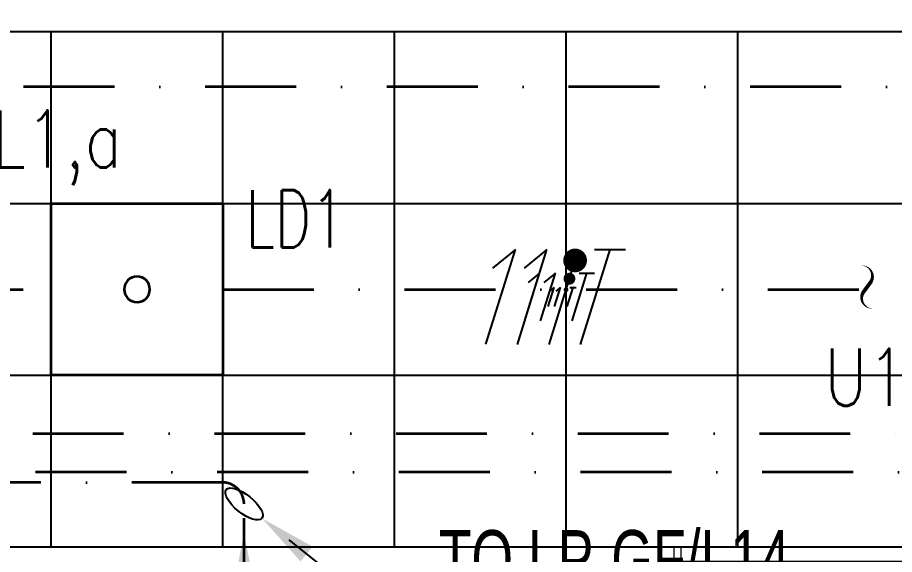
# Model space of a CAD drawing. Header units: inches. Extents: x -12418 to 183584, y -29325 to 19878.
# Drawn here: x 37900 to 40966, y -2774 to -897 of the extents above; entities that cross this region are included whole.
import ezdxf
from ezdxf import colors
from ezdxf.entities.mleader import LeaderData, LeaderLine
from ezdxf.enums import TextEntityAlignment as Align
from ezdxf.math import Vec2, Vec3

# ---------------------------------------------------------------- set-up
doc = ezdxf.new("R2010")
doc.units = ezdxf.units.IN
doc.header["$LTSCALE"] = 25
doc.header["$MEASUREMENT"] = 0
doc.linetypes.add('DASHDOT', pattern=[25.4, 12.7, -6.35, 0, -6.35])
doc.layers.get('0').update_dxf_attribs({"color": 8})
for name, color, linetype, lineweight in [('00-Ground Floor$0$Aluminum', 251, 'Continuous', 5), ('00-Ground Floor$0$Walls', 251, 'Continuous', 5), ('E-LITE-CIRC', 6, 'Continuous', 25), ('E-LITE-CIRC-NUMB', 6, 'Continuous', 25), ('E-LITE-CLNG', 150, 'Continuous', 35), ('E-LITE-CLNG-CNDT', 6, 'DASHDOT', 35), ('E-LITE-CLNG-CNDT @ 100', 6, 'DASHDOT', 35), ('E-LITE-CTRL', 6, 'Continuous', 25), ('E-LITE-IDEN', 6, 'Continuous', 25), ('E-LITE-TEXT', 6, 'Continuous', 25), ('E-POWR-WIRE', 6, 'Continuous', 25), ('E-POWR-WIRE @ 100', 6, 'Continuous', 25), ('E-POWR-WIRE @ 20', 6, 'Continuous', 25), ('E-POWR-WIRE @ 50', 6, 'Continuous', 25)]:
    doc.layers.add(name, color=color, linetype=linetype, lineweight=lineweight)
doc.layers.add('00-Ground Floor$0$False Ceiling', color=251, linetype='Continuous')
doc.layers.add('E-LIGHTING CONDUIT', color=6, linetype='Continuous')
doc.styles.add('DC_Elc_Romans', font='elc_romans.shx', dxfattribs={"width": 0.7})
doc.styles.add('DC_Simplex', font='SIMPLEX.shx', dxfattribs={"width": 0.7})

# ---------------------------------------------------------------- blocks, each defined once
blk = doc.blocks.new('00-Ground Floor$0$A$C37be4daf')
at = {"layer": '00-Ground Floor$0$Aluminum'}
for p, q in [((1416, 598.2), (216, 598.2)), ((241, 498.2), (241, 598.2)), ((291, 548.2), (291, 598.2)), ((1341, 548.2), (1341, 598.2)), ((1391, 498.2), (1391, 598.2)), ((291, 573.2), (1341, 573.2)), ((1391, 548.2), (241, 548.2)), ((1416, 498.2), (216, 498.2))]:
    blk.add_line(p, q, dxfattribs=at)
at = {"layer": '00-Ground Floor$0$Walls'}
for p, q in [((216, 498.2), (216, 598.2)), ((1416, 498.2), (1416, 598.2))]:
    blk.add_line(p, q, dxfattribs=at)
blk = doc.blocks.new('00-Ground Floor$0$A$Ce9e1c4c3')
at = {"layer": '00-Ground Floor$0$False Ceiling', "color": 254, "linetype": 'Continuous'}
for p, q in [((-51182.1, -947.4, 0), (-87736.7, -947.4, 0)), ((-61982.1, -2747.4), (-61982.1, -947.4)), ((-61382.1, -2747.4), (-61382.1, -947.4)), ((-60782.1, -2747.4), (-60782.1, -947.4)), ((-60182.1, -2747.4), (-60182.1, -947.4)), ((-59582.1, -2747.4), (-59582.1, -947.4)), ((-87736.7, -1547.4), (-51182.1, -1547.4)), ((-87736.7, -2147.4), (-51182.1, -2147.4)), ((-87736.7, -2747.4, 0), (-51182.1, -2747.4, 0))]:
    blk.add_line(p, q, dxfattribs=at)
blk = doc.blocks.new('00-Ground Floor')
at = {"layer": '00-Ground Floor$0$Walls'}
for p, q in [((17732.9, -947.4, 0), (43417.9, -947.4, 0)), ((37849.5, -2747.4, 0), (49047.9, -2747.4, 0))]:
    blk.add_line(p, q, dxfattribs=at)
at = {"rotation": 180}
blk.add_blockref('00-Ground Floor$0$A$C37be4daf', (41610.2, -2249.2, 0), dxfattribs=at)
at = {"layer": '00-Ground Floor$0$False Ceiling', "color": 254}
blk.add_blockref('00-Ground Floor$0$A$Ce9e1c4c3', (100000, 0), dxfattribs=at)
blk = doc.blocks.new('CD-CUT')
at = {"linetype": 'Continuous'}
blk.add_lwpolyline([(-30.4, 100, 0, 1.75, 0), (-13.9, 97.3, 1.75, 17.5, -0.545095), (15.4, 21.1, 17.5, 17.5, 0), (-15.4, -21.1, 17.5, 1.75, 0.545095), (13.9, -97.3, 1.75, 0, 0), (30.4, -100, 0, 0, 0)], format="xyseb", dxfattribs=at)
blk = doc.blocks.new('*U59')
blk.add_lwpolyline([(-300, 300), (-300, -300), (300, -300), (300, 300)], close=True)
blk.add_circle((0, 0), 45)
at = {"layer": 'E-LITE-CIRC-NUMB', "style": 'DC_Simplex', "width": 0.7, "flags": 8}
blk.add_attdef('CIRCUIT', text='', height=200, rotation=0, dxfattribs=at).set_placement((-473.9, 300), align=Align.RIGHT)
at = {"layer": 'E-LITE-CTRL', "style": 'DC_Simplex', "width": 0.7, "flags": 8}
blk.add_attdef('CONTROL', (1118.9, -935), '', height=200, rotation=360, dxfattribs=at)
at = {"layer": 'E-LITE-IDEN', "style": 'DC_Simplex', "width": 0.7, "flags": 8}
blk.add_attdef('TYPE', (-380, 146.8), '', height=200, rotation=360, dxfattribs=at)
blk = doc.blocks.new('*U54')
blk.add_hatch(color=256).paths.add_polyline_path([(-0.287, 0), (0, -1.5), (0.287, 0)])
blk = doc.blocks.new('DC_Arrow-ArrowEllipse')
at = {"color": 0}
blk.add_ellipse((0, 0), major_axis=(0.4, 0), ratio=0.4, dxfattribs=at)
at = {"color": 0, "ltscale": 0.5}
blk.add_solid([(-1.4, 0.167), (-0.4, 0), (-1.4, -0.167)], dxfattribs=at)
blk = doc.blocks.new('*U81')
for p, q in [((-2.719, -1.655), (-1.689, 1.665)), ((-1.689, 1.665), (-2.491, 1.006)), ((-1.617, -1.658), (-0.587, 1.663)), ((-0.587, 1.663), (-1.389, 1.004)), ((-0.515, -1.66), (0.515, 1.66)), ((0.587, -1.663), (1.617, 1.658)), ((1.078, 1.659), (2.157, 1.657))]:
    blk.add_line(p, q)
at = {"const_width": 0.414}
blk.add_lwpolyline([(0.19, 1.278, 1), (0.604, 1.277, 1)], format="xyb", close=True, dxfattribs=at)
blk = doc.blocks.new('*U1169')
at = {"layer": 'E-POWR-WIRE @ 100', "xscale": 100, "yscale": 100, "zscale": 100}
blk.add_blockref('*U81', (39809.7, -1874.1), dxfattribs=at)
at = {"layer": 'E-POWR-WIRE @ 20', "xscale": 20, "yscale": 20, "zscale": 20}
blk.add_blockref('*U81', (39809.7, -1874.1), dxfattribs=at)
at = {"layer": 'E-POWR-WIRE @ 50', "xscale": 50, "yscale": 50, "zscale": 50}
blk.add_blockref('*U81', (39809.7, -1874.1), dxfattribs=at)

msp = doc.modelspace()

# ---------------------------------------------------------------- linework, layer by layer
at = {"layer": 'E-LITE-CLNG-CNDT'}
msp.add_lwpolyline([(45300, 0), (45300, -1064.2, -0.414214), (45225, -1139.2), (19434.9, -1139.2, 0.414214), (19359.9, -1214.2), (19359.9, -2847.4)], format="xyb", dxfattribs=at)
for points in [[(37602.9, -1847.4), (38017.9, -1847.4)], [(38617.9, -1847.4), (40864.2, -1847.4)]]:
    msp.add_lwpolyline(points, dxfattribs=at)
at = {"layer": 'E-LITE-CLNG-CNDT', "color": 1}
msp.add_lwpolyline([(37117.9, -2022.4), (37228.5, -2170.4, -0.161846), (37243.5, -2215.3), (37243.5, -2276.8), (37243.5, -2276.8, 0.414214), (37318.5, -2351.8), (41127.6, -2351.8, 0.236512), (41187.7, -2321.7), (41317.9, -2147.4)], format="xyb", dxfattribs=at)
at = {"layer": 'E-LITE-CLNG-CNDT', "elevation": 0}
for points in [[(44016.8, -9600), (44016.8, -9412.3, 0.414214), (43941.8, -9337.3), (41606, -9337.3, -0.414214), (41531, -9262.3), (41531, -2561.2, 0.414214), (41456, -2486.2), (22529, -2486.2)], [(38692.1, -3600), (38692.1, -2597.5, 0.414214), (38617.1, -2522.5), (22535.8, -2522.5)]]:
    msp.add_lwpolyline(points, format="xyb", dxfattribs=at)

# ---------------------------------------------------------------- block references
at = {"layer": 'E-LIGHTING CONDUIT', "xscale": 0.762, "yscale": 0.762, "zscale": 0.762}
msp.add_blockref('CD-CUT', (40870.1, -1839.4), dxfattribs=at)
at = {"layer": 'E-LITE-CLNG'}
ref = msp.add_blockref('*U59', (38317.9, -1847.4), dxfattribs=dict(at, xscale=-1))
ref.add_attrib('TYPE', 'LD1', (38697.9, -1700.6), dxfattribs={"layer": 'E-LITE-IDEN', "height": 200, "rotation": 0, "style": 'DC_Simplex', "width": 0.7, "flags": 8})
at = {"layer": 'E-LITE-CLNG-CNDT', "color": 1}
msp.add_blockref('00-Ground Floor', (0, 0), dxfattribs=at)
at = {"layer": 'E-LITE-CLNG-CNDT @ 100', "xscale": 100, "yscale": 100, "zscale": 100, "rotation": 180}
msp.add_blockref('*U54', (38692.1, -2847.4, 0), dxfattribs=at)
at = {"layer": 'E-POWR-WIRE'}
msp.add_blockref('*U1169', (0, 0), dxfattribs=at)

# ---------------------------------------------------------------- texts
at = {"layer": 'E-LITE-CIRC', "style": 'DC_Simplex', "width": 0.8}
for s, p in [('L1,a', (37812.5, -1421.9)), ('U1', (40720.5, -2254.5))]:
    msp.add_text(s, height=200, rotation=0, dxfattribs=at).set_placement(p)

# ---------------------------------------------------------------- leaders
at = {"layer": 'E-LITE-TEXT'}
ml = msp.add_multileader_mtext('Standard', dxfattribs=at)
ml.set_content('TO LP-GF/L14', color=256, style='DC_Elc_Romans')
ml.set_leader_properties(color=45)
ml.set_arrow_properties(name='DC_Arrow-ArrowEllipse')
ml.build(insert=Vec2(0, 0))
ml.multileader.update_dxf_attribs({"dogleg_length": 2, "arrow_head_size": 200, "scale": 100})
ctx = ml.context
ctx.base_point, ctx.scale, ctx.char_height, ctx.arrow_head_size, ctx.landing_gap_size, ctx.plane_origin = Vec3(39172.6, -2822.4, 0), 100, 200, 200, 200, Vec3(29729.1, -895.6, 0)
notes = []
notes.append((ctx, [(0, (1, 1, 0), (38972.6, -2822.4, 0), (1, 0), 200, [(0, [(38692.1, -2597.5, 0)], 0, [])])]))
ctx.mtext.insert, ctx.mtext.flow_direction = Vec3(39372.6, -2689.1, 0), 5
for ctx, leaders in notes:
    for number, flags, end, landing, length, lines in leaders:
        leader = LeaderData()
        leader.index, (leader.has_last_leader_line, leader.has_dogleg_vector, leader.attachment_direction) = number, flags
        leader.last_leader_point, leader.dogleg_vector, leader.dogleg_length = Vec3(end), Vec3(landing), length
        for number, points, colour, breaks in lines:
            line = LeaderLine()
            line.index, line.vertices, line.color, line.breaks = number, Vec3.list(points), colors.encode_raw_color(colour), breaks
            leader.lines.append(line)
        ctx.leaders.append(leader)

doc.saveas('drawing.dxf')
